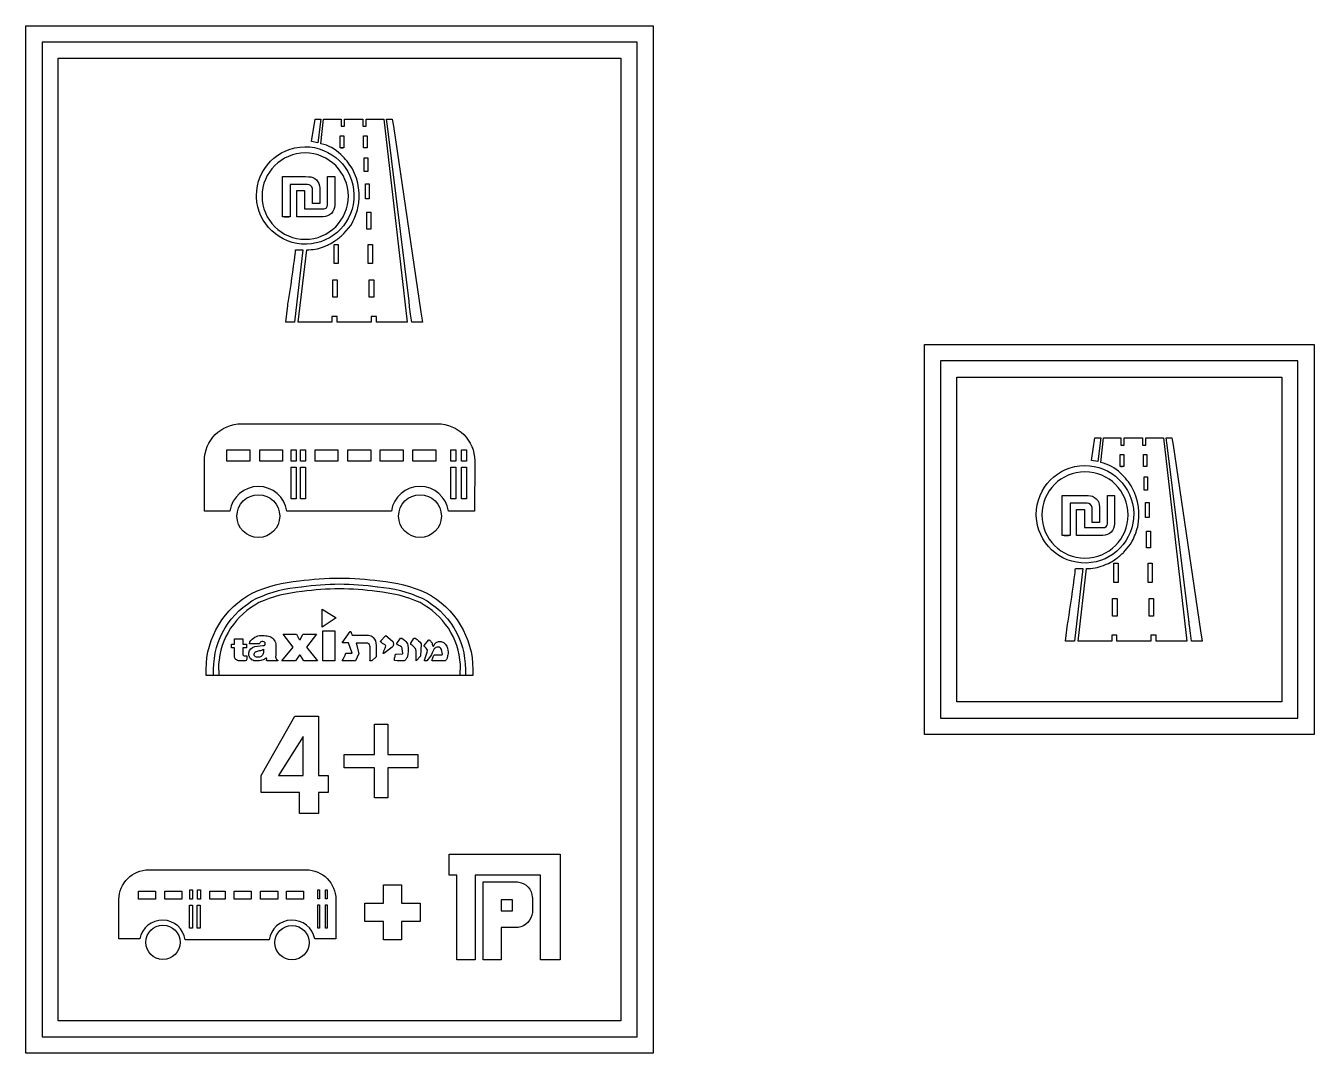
# Model space of a CAD drawing. Extents: x 0 to 14350, y 0 to 5060.
# Drawn here: x 8005 to 14350, y 0 to 5060 of the extents above; entities that cross this region are included whole.
import ezdxf

# ---------------------------------------------------------------- set-up
doc = ezdxf.new("R2010")
doc.units = 0
doc.header["$MEASUREMENT"] = 0

msp = doc.modelspace()

# ---------------------------------------------------------------- linework, layer by layer
for points in [[(8005, 0), (8005, 5060), (11095, 5060), (11095, 0)], [(8085, 80), (11015, 80), (11015, 4980), (8085, 4980)], [(8165, 160), (8165, 4900), (10935, 4900), (10935, 160)], [(9412.59, 4489.43), (9429.41, 4599.99), (9458.83, 4600), (9443.83, 4484)], [(9554.06, 4458.85), (9554.06, 4518.45), (9571.58, 4518.45), (9571.58, 4458.85)], [(9668.46, 4458.85), (9668.46, 4518.45), (9685.99, 4518.45), (9685.99, 4458.85)], [(9565.94, 4458.85), (9556.89, 4458.79)], [(9672.14, 4342.19), (9672.14, 4408.8), (9689.5, 4408.8), (9689.5, 4342.19)], [(9678.76, 4207.96), (9678.76, 4281.65), (9696.57, 4281.65), (9696.57, 4207.96)], [(9684.67, 4058.41), (9684.67, 4141.61), (9703.46, 4141.61), (9703.46, 4058.41)], [(9300.18, 4119.45), (9278.49, 4119.45)], [(9522.92, 3888.59), (9522.92, 3982.64), (9543.77, 3982.64), (9543.77, 3888.59)], [(9691.83, 3888.59), (9691.83, 3982.64), (9712.68, 3982.64), (9712.68, 3888.59)], [(9516.42, 3722.63), (9516.42, 3809.01), (9539.18, 3809.01), (9539.18, 3722.63)], [(9696.48, 3722.63), (9696.48, 3809.01), (9719.24, 3809.01), (9719.24, 3722.63)], [(12430, 1570), (12430, 3490), (14350, 3490), (14350, 1570)], [(12510, 1650), (14270, 1650), (14270, 3410), (12510, 3410)], [(12590, 1730), (12590, 3330), (14190, 3330), (14190, 1730)], [(13252.59, 2919.43), (13269.4, 3029.99), (13298.82, 3030), (13283.82, 2914)], [(8995.417, 2915.4), (8995.417, 2972), (9108.62, 2972), (9108.62, 2915.4)], [(9156.83, 2915.4), (9156.83, 2972), (9270.04, 2972), (9270.04, 2915.4)], [(9311.96, 2915.4), (9311.96, 2972), (9337.12, 2972), (9337.12, 2915.4)], [(9358.09, 2915.4), (9358.09, 2972), (9383.24, 2972), (9383.24, 2915.4)], [(9429.36, 2915.4), (9429.36, 2972), (9542.57, 2972), (9542.57, 2915.4)], [(9590.79, 2915.4), (9590.79, 2972), (9703.99, 2972), (9703.99, 2915.4)], [(9750.1, 2915.4), (9750.1, 2972), (9863.31, 2972), (9863.31, 2915.4)], [(9911.53, 2915.4), (9911.53, 2972), (10024.74, 2972), (10024.74, 2915.4)], [(10098.1, 2915.4), (10098.1, 2972), (10123.25, 2972), (10123.25, 2915.4)], [(10150.5, 2915.4), (10150.5, 2972), (10175.66, 2972), (10175.66, 2915.4)], [(13394.06, 2888.85), (13394.06, 2948.45), (13411.58, 2948.45), (13411.58, 2888.85)], [(13508.46, 2888.85), (13508.46, 2948.45), (13525.99, 2948.45), (13525.99, 2888.85)], [(9311.96, 2730.62), (9311.96, 2885.98), (9337.12, 2885.98), (9337.12, 2730.62)], [(9358.09, 2730.62), (9358.09, 2885.98), (9383.24, 2885.98), (9383.24, 2730.62)], [(10098.1, 2730.62), (10098.1, 2885.98), (10123.25, 2885.98), (10123.25, 2730.62)], [(10150.5, 2730.62), (10150.5, 2885.98), (10175.66, 2885.98), (10175.66, 2730.62)], [(13405.94, 2888.85), (13396.89, 2888.79)], [(13512.14, 2772.19), (13512.14, 2838.81), (13529.5, 2838.81), (13529.5, 2772.19)], [(13518.76, 2637.96), (13518.76, 2711.65), (13536.57, 2711.65), (13536.57, 2637.96)], [(13140.18, 2549.45), (13118.49, 2549.45)], [(13524.67, 2488.41), (13524.67, 2571.61), (13543.46, 2571.61), (13543.46, 2488.41)], [(13362.92, 2318.59), (13362.92, 2412.64), (13383.77, 2412.64), (13383.77, 2318.59)], [(13531.83, 2318.59), (13531.83, 2412.64), (13552.68, 2412.64), (13552.68, 2318.59)], [(13356.42, 2152.63), (13356.42, 2239.01), (13379.18, 2239.01), (13379.18, 2152.63)], [(13536.48, 2152.63), (13536.48, 2239.01), (13559.24, 2239.01), (13559.24, 2152.63)], [(9464.67, 2098.07), (9464.67, 2186.99), (9533.84, 2143.52)], [(9467.37, 1932.54), (9467.37, 2080.55), (9526.57, 2080.55), (9526.57, 1932.54)], [(9494.66, 1283.93), (9446.45, 1283.93), (9446.45, 1180), (9353.23, 1180), (9353.23, 1283.93), (9163.59, 1283.93), (9163.59, 1368.57), (9330.73, 1660), (9446.45, 1660), (9446.45, 1368.57), (9494.66, 1368.57)], [(9787.48, 1406.07), (9787.48, 1371.61), (9787.48, 1257.14), (9722.12, 1257.14), (9722.12, 1366.29), (9722.12, 1406.07), (9687.67, 1406.07), (9573.19, 1406.07), (9573.19, 1471.43), (9682.34, 1471.43), (9722.12, 1471.43), (9722.12, 1525.06), (9722.12, 1620.36), (9787.48, 1620.36), (9787.48, 1493.09), (9787.48, 1471.43), (9841.11, 1471.43), (9936.41, 1471.43), (9936.41, 1406.07), (9809.14, 1406.07)], [(9370.52, 1559.28), (9249.46, 1368.57), (9370.52, 1368.57)], [(10540.13, 876.534), (10217.47, 876.534), (10217.47, 460.001), (10128.12, 460.001), (10128.12, 876.534), (10090.73, 876.534), (10090.73, 980), (10636, 980), (10635.95, 876.534), (10635.95, 460.001), (10540.13, 460.001)], [(9766.76, 738.873), (9766.76, 829.907), (9855.53, 829.907), (9855.53, 738.873), (9947.32, 738.873), (9947.32, 649.171), (9855.53, 649.171), (9855.53, 558.138), (9766.76, 558.138), (9766.76, 649.171), (9675.28, 649.171), (9675.28, 738.873)], [(8559.474, 758.592), (8559.474, 797.669), (8643.63, 797.669), (8643.63, 758.592)], [(8690.031, 758.592), (8690.031, 797.669), (8774.144, 797.669), (8774.144, 758.592)], [(8812.559, 759.034), (8812.559, 805.219), (8826.394, 805.219), (8826.394, 759.034)], [(8850.973, 759.034), (8850.973, 805.219), (8864.809, 805.219), (8864.809, 759.034)], [(8910.619, 758.592), (8910.619, 797.669), (8987.467, 797.669), (8987.467, 758.592)], [(9031.08, 758.592), (9031.08, 797.669), (9115.22, 797.669), (9115.22, 758.592)], [(9161.31, 758.592), (9161.31, 797.669), (9245.47, 797.669), (9245.47, 758.592)], [(9289.03, 758.592), (9289.03, 797.669), (9373.14, 797.669), (9373.14, 758.592)], [(9442.59, 759.864), (9442.59, 804.784), (9451.5, 804.784), (9451.5, 759.864)], [(9480.82, 759.864), (9480.82, 804.784), (9489.74, 804.784), (9489.74, 759.864)], [(8811.877, 615.16), (8811.877, 728.396), (8826.266, 728.396), (8826.266, 615.16)], [(8849.311, 615.16), (8849.311, 728.396), (8863.7, 728.396), (8863.7, 615.16)], [(9442.59, 616.099), (9442.59, 730.015), (9451.5, 730.015), (9451.5, 616.099)], [(9480.82, 616.099), (9480.82, 730.015), (9489.74, 730.015), (9489.74, 616.099)], [(10346.32, 701.147), (10401.78, 701.147), (10401.78, 754.988), (10346.32, 754.988)]]:
    msp.add_lwpolyline(points, close=True)
for points in [[(9512.52, 3628.67), (9512.52, 3606.37), (9512.52, 3600.02), (9460.72, 3600), (9346.78, 3600), (9388.59, 3956.98, 0.104825), (9471.47, 3971.76, 0.00947021), (9486.04, 3977.88, -0.00687047), (9496.41, 3982.37, 0.0669486), (9527.1, 4000.4, 0.0369257), (9568.15, 4033.01, 0.0158806), (9571.98, 4037.32), (9604.98, 4076.98), (9613.42, 4091.49, 0.0561639), (9640.66, 4162.88, 0.17649), (9613.8, 4354.67, 0.069534), (9556.25, 4426.64, 0.13951), (9458.42, 4479.24), (9471.47, 4600), (9539.75, 4600), (9557.4, 4600), (9557.4, 4565.28), (9574.28, 4565.28), (9574.28, 4600), (9591.93, 4600), (9641.8, 4600), (9664.82, 4600), (9664.82, 4565.28), (9680.56, 4565.28), (9680.56, 4600), (9694.37, 4600), (9768.03, 4600), (9883.13, 3600), (9762.28, 3600), (9731.97, 3600), (9731.97, 3606.99), (9731.97, 3628.67), (9705.5, 3628.67), (9705.5, 3600), (9680.17, 3600), (9564.69, 3600), (9538.61, 3600), (9538.61, 3602.5), (9538.61, 3628.67)], [(9909.86, 3600), (9905.86, 3600), (9900.08, 3639.45), (9895.41, 3676.13, -0.00464961), (9894.25, 3686.54, 0.00780295), (9892.34, 3703.98), (9786.07, 4565.32), (9781.46, 4600), (9809.09, 4600), (9815.22, 4565.32), (9950.27, 3649.79), (9958.71, 3600), (9926.48, 3600), (9923.79, 3600)], [(9141.29, 4223.35, -133.831), (9141.42, 4216.18)], [(9168.5, 4220.87, 1), (9593.59, 4220.87, 1)], [(9416.22, 4194.29), (9416.22, 4258.31, 0.363046), (9391.66, 4278.34, 0.0131959), (9387.06, 4278.44), (9307.64, 4278.44), (9307.64, 4149.47), (9307.64, 4125.63), (9307.64, 4119.45), (9268.89, 4119.45), (9268.89, 4129.26), (9268.89, 4229.34), (9268.89, 4316.9), (9381.98, 4316.9), (9397.42, 4316.84, -0.417081), (9452.67, 4261.1), (9452.67, 4191.87), (9452.67, 4184.05), (9416.22, 4184.05)], [(9339.49, 4119.45), (9339.49, 4220.17), (9339.44, 4246), (9339.44, 4248.49), (9378.32, 4248.49), (9378.32, 4210.03), (9378.32, 4158.3), (9472.07, 4158.3, 0.414212), (9491.39, 4177.61), (9491.39, 4290.81), (9491.39, 4303.11), (9491.39, 4316.9), (9526.72, 4316.9), (9526.72, 4300.21), (9526.71, 4188.34), (9526.71, 4176.97, -0.414316), (9469.12, 4119.45), (9462.26, 4119.45)], [(9369.8, 3956.73), (9328.65, 3600), (9284.95, 3600), (9295.13, 3682.94, -0.0088346), (9297.63, 3697.26, 0.00895931), (9332, 3935.51, 0.0135277), (9333.05, 3949.77, -0.0296392), (9333.68, 3956.73)], [(10086.68, 2670.04, 0.862339), (9805.45, 2670.03), (9290.83, 2670.03, 0.862339), (9010.42, 2670.03), (8884.436, 2670.02), (8884.346, 2916.77, -0.413958), (9067.49, 3100), (10032.52, 3100, -0.413931), (10215.65, 2916.77), (10215.57, 2670.02)], [(13352.52, 2058.67), (13352.52, 2036.37), (13352.52, 2030.03), (13300.72, 2030), (13186.78, 2030), (13228.59, 2386.98, 0.104825), (13311.47, 2401.76, 0.00947021), (13326.04, 2407.88, -0.00687047), (13336.41, 2412.37, 0.0669486), (13367.1, 2430.4, 0.0369257), (13408.15, 2463.01, 0.0158806), (13411.98, 2467.32), (13444.98, 2506.99), (13453.42, 2521.49, 0.0561639), (13480.66, 2592.88, 0.17649), (13453.8, 2784.67, 0.069534), (13396.26, 2856.64, 0.13951), (13298.42, 2909.24), (13311.47, 3030), (13379.76, 3030), (13397.4, 3030), (13397.4, 2995.28), (13414.28, 2995.28), (13414.28, 3030), (13431.93, 3030), (13481.81, 3030), (13504.83, 3030), (13504.83, 2995.28), (13520.56, 2995.28), (13520.56, 3030), (13534.37, 3030), (13608.03, 3030), (13723.13, 2030), (13602.28, 2030), (13571.97, 2030), (13571.97, 2036.99), (13571.97, 2058.67), (13545.5, 2058.67), (13545.5, 2030), (13520.17, 2030), (13404.69, 2030), (13378.61, 2030), (13378.61, 2032.5), (13378.61, 2058.67)], [(13749.86, 2030), (13745.86, 2030), (13740.08, 2069.45), (13735.41, 2106.13, -0.00464961), (13734.25, 2116.54, 0.00780295), (13732.34, 2133.98), (13626.07, 2995.32), (13621.46, 3030), (13649.09, 3030), (13655.22, 2995.32), (13790.27, 2079.79), (13798.71, 2030), (13766.48, 2030), (13763.79, 2030)], [(12981.29, 2653.35, -133.831), (12981.42, 2646.18)], [(13008.5, 2650.87, 1), (13433.6, 2650.87, 1)], [(9045.02, 2645.39, -1), (9255.8, 2645.39, -1)], [(9841.06, 2645.39, -1), (10051.83, 2645.39, -1)], [(13256.22, 2624.3), (13256.22, 2688.31, 0.363046), (13231.66, 2708.34, 0.0131959), (13227.06, 2708.44), (13147.64, 2708.44), (13147.64, 2579.47), (13147.64, 2555.63), (13147.64, 2549.45), (13108.9, 2549.45), (13108.9, 2559.26), (13108.9, 2659.34), (13108.9, 2746.9), (13221.98, 2746.9), (13237.42, 2746.84, -0.417081), (13292.67, 2691.11), (13292.67, 2621.87), (13292.67, 2614.05), (13256.22, 2614.05)], [(13179.49, 2549.45), (13179.49, 2650.17), (13179.44, 2676), (13179.44, 2678.49), (13218.32, 2678.49), (13218.32, 2640.03), (13218.32, 2588.3), (13312.08, 2588.3, 0.414212), (13331.39, 2607.61), (13331.39, 2720.81), (13331.39, 2733.11), (13331.39, 2746.9), (13366.72, 2746.9), (13366.72, 2730.21), (13366.71, 2618.34), (13366.71, 2606.97, -0.414316), (13309.12, 2549.45), (13302.26, 2549.45)], [(13209.8, 2386.73), (13168.65, 2030), (13124.95, 2030), (13135.13, 2112.94, -0.0088346), (13137.63, 2127.26, 0.00895931), (13172, 2365.51, 0.0135277), (13173.05, 2379.77, -0.0296392), (13173.68, 2386.73)], [(9549.99, 1860), (8893.241, 1860), (8893.235, 1889.91, -0.280284), (9122.85, 2266.79, -0.0855945), (9351.53, 2325.82, -0.0361864), (9550, 2340, -0.0361864), (9748.47, 2325.82, -0.0855945), (9977.15, 2266.79, -0.280284), (10206.77, 1889.91), (10206.76, 1860)], [(9549.97, 2287.13, 0.0348699), (9365.49, 2273.31), (9364.35, 2273.19, 0.0853626), (9153.39, 2219.15, 0.26205), (8954.467, 1913.77), (8955.044, 1860.01), (8928.969, 1860.01), (8929.795, 1889.98, -0.279741), (9142.97, 2240.66, -0.0852896), (9361.97, 2296.97), (9363.35, 2297.14, -0.034656), (9550.06, 2311.02, -0.034656), (9737.06, 2297.07), (9738.44, 2296.93, -0.0852896), (9956.98, 2240.66, -0.279741), (10170.15, 1889.98), (10170.98, 1860.01), (10144.9, 1860.01), (10145.48, 1913.77, 0.26205), (9946.56, 2219.15, 0.0853626), (9735.22, 2273.22), (9734.08, 2273.37, 0.0348699)], [(9093.59, 1957.12), (9093.47, 1943.64, -0.398273), (9086.17, 1932.56), (9082.99, 1932.56), (9059.05, 1932.56, -0.111874), (9047.22, 1934.79, -0.175872), (9034.35, 1946.7, -0.136157), (9032.98, 1956), (9032.98, 1996.15), (9017.94, 1996.15), (9017.94, 2014.19), (9032.98, 2014.19), (9032.98, 2040.08), (9073.21, 2040.08), (9073.21, 2014.19), (9091.7, 2014.19), (9091.7, 1996.15), (9073.21, 1996.15), (9073.21, 1979.07), (9073.46, 1964.68, 0.160601), (9075.21, 1959.99, 0.168197), (9080.29, 1957.12)], [(9114.15, 1941.63, -0.0967747), (9108.81, 1946.86, -0.164524), (9103.41, 1971.63, -0.334343), (9133.11, 2002.35), (9171.92, 2008.21, -0.0565197), (9175.03, 2008.18, 0.0580126), (9179.54, 2008.18, 0.209314), (9182.61, 2010.19, 0.192744), (9184.19, 2017.6, 0.165194), (9180.94, 2024.69, 0.16499), (9177.28, 2026.48, 0.0595443), (9167.29, 2026.91, 0.229572), (9159.76, 2022.4, -0.02095), (9154.53, 2016.12), (9142.79, 2015.93), (9107.49, 2015.93), (9107.6, 2024.25, -0.0083336), (9109.18, 2026.54, -0.254093), (9164.9, 2057.29, -0.0317652), (9193.96, 2055.01, -0.0541736), (9206.23, 2052.14, -0.31296), (9236.18, 2008.34), (9235.72, 1957.52, 0.0220169), (9235.59, 1950.89, 0.112381), (9236.35, 1948.04, -0.0356084), (9239.89, 1939.66, 0.0952175), (9241.95, 1937.44, -0.0198147), (9245.55, 1935.08, -0.277193), (9245.52, 1932.81), (9236.65, 1932.54), (9201.5, 1932.54), (9193.03, 1932.76, -0.258822), (9191.09, 1934.71, -0.0877574), (9191.27, 1938.19, 0.0368192), (9191.71, 1942, 0.163467), (9191.01, 1944.46, 0.457905), (9186.14, 1944.29, -0.0999742), (9179.47, 1939.76, -0.101867), (9156.04, 1932.56), (9145.39, 1932.54, 0.0205106), (9134.56, 1932.54, -0.208557)], [(9337.65, 2063.42), (9350.14, 2039.99, 0.0401614), (9351.52, 2037.85, 0.184638), (9354.39, 2036.56, 0.184638), (9357.25, 2037.85, 0.0401614), (9358.64, 2039.99), (9369.18, 2062.13, -0.108548), (9371.12, 2063.42), (9436.36, 2063.42), (9387.76, 2000.03), (9442.04, 1932.56), (9374.82, 1932.56), (9358.07, 1958.7, 0.547493), (9350.7, 1958.7), (9333.94, 1932.56), (9266.72, 1932.56), (9321.01, 2000.03), (9272.41, 2063.42)], [(9563.66, 1932.54, 0.0514418), (9581.02, 1969.44), (9612.11, 1969.76), (9594.72, 2021.25), (9563.43, 2021.87), (9602.47, 2077.6, -0.191451), (9605.83, 2075.89, -0.0763303), (9607.82, 2070.85, 0.0535839), (9610.05, 2064.57, 0.0546944), (9612.75, 2058.7), (9683.89, 2058.47), (9693.43, 2058.47, -0.207843), (9715.7, 2048.14, -0.189366), (9730.13, 2009.79), (9729.87, 1951.83), (9709, 1932.54), (9700.09, 1932.54, -0.0264421), (9700.16, 1934.95), (9700.41, 1939.02), (9700.44, 2000.7, 0.303844), (9687.54, 2019.97), (9632.46, 2019.1), (9644.54, 1967.8), (9628.86, 1932.54)], [(9768.57, 1969.06, -0.229151), (9765.7, 1969.01, -0.112341), (9765.49, 1972.67, -0.0123559), (9767.47, 1978.5), (9768.33, 1981.8, -0.0481292), (9774.77, 1994.8, 0.122018), (9777.9, 2005.67, 0.199377), (9775.49, 2010.73, -0.0789936), (9750.35, 2027.63), (9777.85, 2057.78), (9811.46, 2029.42, -0.0652374), (9813.63, 2026.5, -0.0759991), (9814.86, 2021.56, -0.110017), (9814.15, 2005.72, -0.162321), (9809.97, 1999.57)], [(9869.09, 1932.54), (9856.7, 1932.54), (9833.13, 1932.54), (9820.95, 1934.09, -0.111945), (9821.47, 1946.19, -0.0106235), (9823.69, 1953.97, 0.0415124), (9824.36, 1959, -0.0800032), (9825.32, 1963.36, -0.246552), (9828.42, 1965.76), (9860.3, 1966.45, 0.0225209), (9861.06, 1968.74), (9859.24, 1990.97, 0.227662), (9852.03, 2003.07, 0.0324103), (9842.84, 2008.27, 0.0375462), (9837.31, 2011.09, -0.0649898), (9833.72, 2012.73, -0.363513), (9831.91, 2018.38), (9850.01, 2043.87, -0.170762), (9853.82, 2044.5, -0.0522487), (9856.46, 2043.35, -0.12233), (9881.66, 2020.49, -0.0385998), (9886.93, 2010.15, -0.104136), (9882.85, 1949.47, -0.0231419), (9873.8, 1935.38, -0.173901)], [(9927.76, 1932.54), (9927.76, 1972.32, 0.0992726), (9925.13, 1989.74, 0.102967), (9921.13, 1995.58, -0.00803077), (9911.88, 2005.73, 0.0866947), (9903.92, 2011.53, -0.258421), (9900.59, 2015.63, -0.119464), (9901.15, 2019.66), (9914.22, 2041.59, -0.12472), (9917.65, 2044, -0.205825), (9923, 2043.28, -0.139728), (9952.43, 2015.72), (9949.31, 1955.22)], [(9967.76, 1932.54, -0.0507785), (9968.69, 1935.78), (9970.43, 1940.83), (9979.86, 1970.38), (9981.33, 1974.99), (9982.86, 1984.7, 0.170435), (9976.67, 1995.3, -0.0255037), (9968.89, 2002.61, -0.0504133), (9966.58, 2005.75, -0.235571), (9966.62, 2008.24), (9988.12, 2034.7, -0.103089), (9990.05, 2036.02, -0.242419), (9992.73, 2035.6, -0.105638), (10002.19, 2024.84, -0.0573107), (10005.61, 2018.96, -0.0176751), (10008.01, 2010.32, 0.037667), (10010.34, 2005.29, 0.259604), (10013.15, 2004.83, 0.157366), (10016.36, 2009.95, -0.0458018), (10017.83, 2014.64, -0.40478), (10061.55, 2023.45, -0.0987179), (10072.77, 2012.68, -0.14397), (10085.19, 1976.02, -0.0973084), (10083.43, 1961.27, 0.00493513), (10081.69, 1951.45, -0.0818362), (10079.72, 1946.34, -0.0046505), (10076.18, 1938.46, -0.171281), (10069.91, 1932.85), (10058.2, 1932.54), (10015.64, 1932.54), (10007.17, 1932.77, -0.306894), (10005.16, 1934.74), (10014.74, 1960.46, -0.0549868), (10017.03, 1961.79), (10050.55, 1961.76, 0.0666103), (10056.05, 1963.04, 0.191533), (10057.71, 1965.68), (10051.84, 1988.51, 0.591103), (10016.88, 1991.49, 0.0573385), (10002.64, 1964.27, -0.0588222), (9979.77, 1932.81)], [(9175.75, 1989.16, -0.0342066), (9175.12, 1972.54, -0.0701765), (9172.56, 1963.18, -0.182246), (9160.3, 1952.26, -0.16101), (9141.18, 1950.41, -0.202335), (9131.62, 1957.19, -0.297268), (9132.93, 1973.6, -0.112212), (9138.88, 1977.96, -0.0205811), (9141.32, 1978.99, -0.0427221), (9151.17, 1981.63, 0.0150827), (9161.75, 1983.82, 0.0598233), (9172.91, 1987.83)], [(9427.93, 563.646, 0.842493), (9203.18, 558.32), (8790.258, 558.32, 0.842432), (8566.135, 563.646), (8464, 563.646), (8464, 756.372, -0.413958), (8610.984, 903.356), (9385.35, 903.356, -0.413931), (9532.29, 756.372), (9532.25, 563.646)], [(10346.2, 460.001), (10256.95, 460.001), (10256.95, 844.118), (10419.74, 844.118, -0.0395823), (10432.35, 843.229, -0.35528), (10499.49, 768.627, -0.0131113), (10499.58, 764.186), (10499.58, 693.135, -0.347387), (10429.55, 619.422), (10346.2, 619.422)], [(8595.893, 546.329, -1), (8764.985, 546.329, -1)], [(9231.75, 544.551, -1), (9400.85, 544.551, -1)]]:
    msp.add_lwpolyline(points, format="xyb", close=True)

doc.saveas('drawing.dxf')
